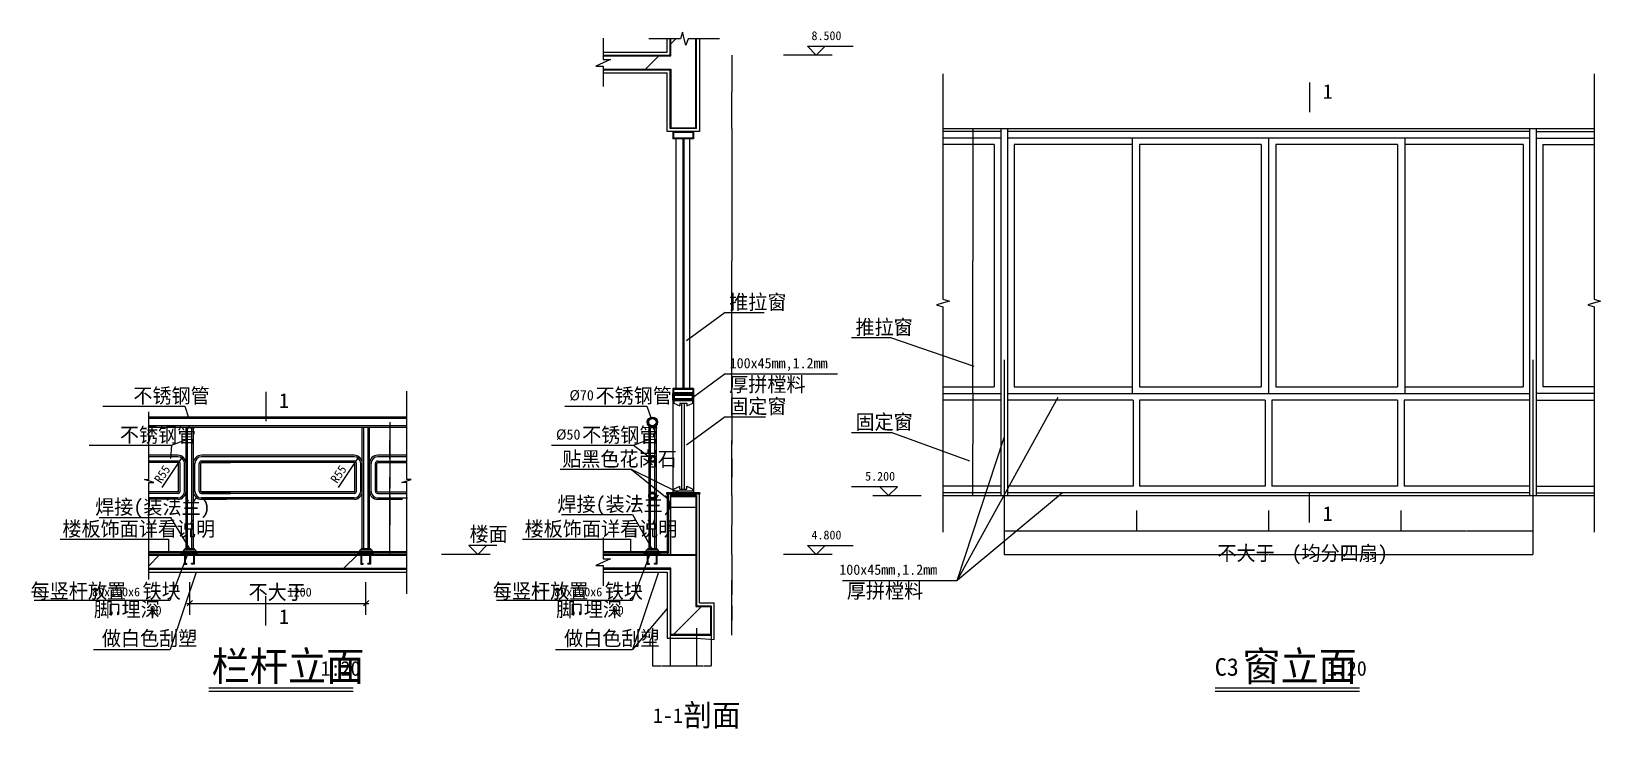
# Model space of a CAD drawing. Header units: metres. Extents: x -6061 to 4623, y 364 to 5111.
import ezdxf

# ---------------------------------------------------------------- set-up
doc = ezdxf.new("R2010")
doc.units = ezdxf.units.M
for name, color, linetype in [('DOTE', 1, 'Continuous'), ('LM', 4, 'Continuous'), ('OTHER', 7, 'Continuous'), ('PUB_DIM', 3, 'Continuous'), ('PUB_TEXT', 7, 'Continuous'), ('PUB_WALL', 255, 'Continuous'), ('S_FLOOR', 2, 'Continuous'), ('S_SURFACE', 6, 'Continuous')]:
    doc.layers.add(name, color=color, linetype=linetype)
doc.dimstyles.get("Standard").update_dxf_attribs({"dimtxt": 2.5, "dimasz": 2.5, "dimexe": 1.25, "dimexo": 0.625, "dimtad": 1, "dimcen": 2.5, "dimazin": 3, "dimtfac": 1, "dimtmove": 0, "dimatfit": 3})
pattern_1 = [(45, (0, 0), (-673.52, 673.52), [])]

# ---------------------------------------------------------------- blocks, each defined once
blk = doc.blocks.new('*D1')
for p, q in [((-1292.07, 2650), (-1292.07, 2300.07)), ((-1292.32, 2300.07), (-1292.57, 2300.07)), ((-1292.07, 1950.14), (-1292.07, 2300.07)), ((-1292.07, 2300.07), (-1292.07, 2300.07)), ((-1291.82, 2300.07), (-1291.57, 2300.07))]:
    blk.add_line(p, q)
at = {"layer": 'Defpoints'}
for p in [(-1292.07, 2650), (-1292.07, 2300.07), (-1292.07, 1950.14)]:
    blk.add_point(p, dxfattribs=at)
at = {"layer": 'PUB_DIM', "insert": (-1292.07, 2301.195), "char_height": 1, "attachment_point": 5}
blk.add_mtext('0', dxfattribs=at)
blk = doc.blocks.new('*D2')
for p, q in [((-1292.07, 2450), (-1292.07, 2325)), ((-1292.32, 2325), (-1292.57, 2325)), ((-1292.07, 2200), (-1292.07, 2325)), ((-1292.07, 2325), (-1292.07, 2325)), ((-1291.82, 2325), (-1291.57, 2325))]:
    blk.add_line(p, q)
at = {"layer": 'Defpoints'}
for p in [(-1292.07, 2450), (-1292.07, 2325), (-1292.07, 2200)]:
    blk.add_point(p, dxfattribs=at)
at = {"layer": 'PUB_DIM', "insert": (-1292.07, 2326.125), "char_height": 1, "attachment_point": 5}
blk.add_mtext('0', dxfattribs=at)
blk = doc.blocks.new('*D3')
for p, q in [((-1713.12, 1047.16), (-1713.12, 792.11)), ((-1533.12, 1047.16), (-1533.12, 792.11)), ((-1712.87, 792.11), (-1624.62, 792.11)), ((-1621.62, 792.11), (-1533.37, 792.11))]:
    blk.add_line(p, q)
at = {"layer": 'Defpoints'}
for p in [(-1713.12, 1047.16), (-1533.12, 1047.16), (-1713.12, 792.11)]:
    blk.add_point(p, dxfattribs=at)
at = {"layer": 'PUB_DIM', "insert": (-1623.12, 792.11), "char_height": 1, "attachment_point": 5}
blk.add_mtext('180', dxfattribs=at)
blk = doc.blocks.new('*D4')
for p, q in [((-1292.07, 2200), (-1292.07, 2075.07)), ((-1292.32, 2075.07), (-1292.57, 2075.07)), ((-1292.07, 1950.14), (-1292.07, 2075.07)), ((-1292.07, 2075.07), (-1292.07, 2075.07)), ((-1291.82, 2075.07), (-1291.57, 2075.07))]:
    blk.add_line(p, q)
at = {"layer": 'Defpoints'}
for p in [(-1292.07, 2200), (-1292.07, 2075.07), (-1292.07, 1950.14)]:
    blk.add_point(p, dxfattribs=at)
at = {"layer": 'PUB_DIM', "insert": (-1292.07, 2076.195), "char_height": 1, "attachment_point": 5}
blk.add_mtext('0', dxfattribs=at)
blk = doc.blocks.new('*D5')
for p, q in [((-1292.07, 1950.14), (-1292.07, 1750.14)), ((-1292.32, 1750.14), (-1292.57, 1750.14)), ((-1292.07, 1550.14), (-1292.07, 1750.14)), ((-1292.07, 1750.14), (-1292.07, 1750.14)), ((-1291.82, 1750.14), (-1291.57, 1750.14))]:
    blk.add_line(p, q)
at = {"layer": 'Defpoints'}
for p in [(-1292.07, 1950.14), (-1292.07, 1750.14), (-1292.07, 1550.14)]:
    blk.add_point(p, dxfattribs=at)
at = {"layer": 'PUB_DIM', "insert": (-1292.07, 1751.265), "char_height": 1, "attachment_point": 5}
blk.add_mtext('0', dxfattribs=at)
blk = doc.blocks.new('*D6')
for p, q in [((-1833.12, 1047.16), (-1833.12, 792.11)), ((-1713.12, 1047.16), (-1713.12, 792.11)), ((-1832.87, 792.11), (-1774.62, 792.11)), ((-1771.62, 792.11), (-1713.37, 792.11))]:
    blk.add_line(p, q)
at = {"layer": 'Defpoints'}
for p in [(-1833.12, 1047.16), (-1713.12, 1047.16), (-1833.12, 792.11)]:
    blk.add_point(p, dxfattribs=at)
at = {"layer": 'PUB_DIM', "insert": (-1773.12, 792.11), "char_height": 1, "attachment_point": 5}
blk.add_mtext('120', dxfattribs=at)
blk = doc.blocks.new('*D7')
for p, q in [((-1533.12, 1047.16), (-1533.12, 792.11)), ((-1433.12, 1047.16), (-1433.12, 792.11)), ((-1532.87, 792.11), (-1484.62, 792.11)), ((-1481.62, 792.11), (-1433.37, 792.11))]:
    blk.add_line(p, q)
at = {"layer": 'Defpoints'}
for p in [(-1533.12, 1047.16), (-1433.12, 1047.16), (-1533.12, 792.11)]:
    blk.add_point(p, dxfattribs=at)
at = {"layer": 'PUB_DIM', "insert": (-1483.12, 792.11), "char_height": 1, "attachment_point": 5}
blk.add_mtext('100', dxfattribs=at)
blk = doc.blocks.new('*D8')
for p, q in [((-1292.07, 1550.14), (-1292.07, 1275.14)), ((-1292.32, 1275.14), (-1292.57, 1275.14)), ((-1292.07, 1000.14), (-1292.07, 1275.14)), ((-1292.07, 1275.14), (-1292.07, 1275.14)), ((-1291.82, 1275.14), (-1291.57, 1275.14))]:
    blk.add_line(p, q)
at = {"layer": 'Defpoints'}
for p in [(-1292.07, 1550.14), (-1292.07, 1275.14), (-1292.07, 1000.14)]:
    blk.add_point(p, dxfattribs=at)
at = {"layer": 'PUB_DIM', "insert": (-1292.07, 1276.265), "char_height": 1, "attachment_point": 5}
blk.add_mtext('0', dxfattribs=at)
blk = doc.blocks.new('*D9')
for p, q in [((-1292.07, 1550.14), (-1292.07, 1375.14)), ((-1292.32, 1375.14), (-1292.57, 1375.14)), ((-1292.07, 1200.14), (-1292.07, 1375.14)), ((-1292.07, 1375.14), (-1292.07, 1375.14)), ((-1291.82, 1375.14), (-1291.57, 1375.14))]:
    blk.add_line(p, q)
at = {"layer": 'Defpoints'}
for p in [(-1292.07, 1550.14), (-1292.07, 1375.14), (-1292.07, 1200.14)]:
    blk.add_point(p, dxfattribs=at)
at = {"layer": 'PUB_DIM', "insert": (-1292.07, 1376.265), "char_height": 1, "attachment_point": 5}
blk.add_mtext('0', dxfattribs=at)
blk = doc.blocks.new('*D10')
for p, q in [((-1292.07, 1200.14), (-1292.07, 1100.14)), ((-1292.32, 1100.14), (-1292.57, 1100.14)), ((-1292.07, 1000.14), (-1292.07, 1100.14)), ((-1292.07, 1100.14), (-1292.07, 1100.14)), ((-1291.82, 1100.14), (-1291.57, 1100.14))]:
    blk.add_line(p, q)
at = {"layer": 'Defpoints'}
for p in [(-1292.07, 1200.14), (-1292.07, 1100.14), (-1292.07, 1000.14)]:
    blk.add_point(p, dxfattribs=at)
at = {"layer": 'PUB_DIM', "insert": (-1292.07, 1101.265), "char_height": 1, "attachment_point": 5}
blk.add_mtext('0', dxfattribs=at)
blk = doc.blocks.new('*D11')
for p, q in [((-3620.1, 1950.14), (-3620.1, 1750.14)), ((-3620.35, 1750.14), (-3620.6, 1750.14)), ((-3620.1, 1550.14), (-3620.1, 1750.14)), ((-3620.1, 1750.14), (-3620.1, 1750.14)), ((-3619.85, 1750.14), (-3619.6, 1750.14))]:
    blk.add_line(p, q)
at = {"layer": 'Defpoints'}
for p in [(-3620.1, 1950.14), (-3620.1, 1750.14), (-3620.1, 1550.14)]:
    blk.add_point(p, dxfattribs=at)
at = {"layer": 'PUB_DIM', "insert": (-3620.1, 1751.265), "char_height": 1, "attachment_point": 5}
blk.add_mtext('0', dxfattribs=at)
blk = doc.blocks.new('*D12')
for p, q in [((-3620.1, 2450), (-3620.1, 2000.07)), ((-3620.35, 2000.07), (-3620.6, 2000.07)), ((-3620.1, 1550.14), (-3620.1, 2000.07)), ((-3620.1, 2000.07), (-3620.1, 2000.07)), ((-3619.85, 2000.07), (-3619.6, 2000.07))]:
    blk.add_line(p, q)
at = {"layer": 'Defpoints'}
for p in [(-3620.1, 2450), (-3620.1, 2000.07), (-3620.1, 1550.14)]:
    blk.add_point(p, dxfattribs=at)
at = {"layer": 'PUB_DIM', "insert": (-3620.1, 2001.195), "char_height": 1, "attachment_point": 5}
blk.add_mtext('0', dxfattribs=at)
blk = doc.blocks.new('*D13')
for p, q in [((-3620.1, 2200), (-3620.1, 2075.07)), ((-3620.35, 2075.07), (-3620.6, 2075.07)), ((-3620.1, 1950.14), (-3620.1, 2075.07)), ((-3620.1, 2075.07), (-3620.1, 2075.07)), ((-3619.85, 2075.07), (-3619.6, 2075.07))]:
    blk.add_line(p, q)
at = {"layer": 'Defpoints'}
for p in [(-3620.1, 2200), (-3620.1, 2075.07), (-3620.1, 1950.14)]:
    blk.add_point(p, dxfattribs=at)
at = {"layer": 'PUB_DIM', "insert": (-3620.1, 2076.195), "char_height": 1, "attachment_point": 5}
blk.add_mtext('0', dxfattribs=at)
blk = doc.blocks.new('*D14')
for p, q in [((-3620.1, 2450), (-3620.1, 2325)), ((-3620.35, 2325), (-3620.6, 2325)), ((-3620.1, 2200), (-3620.1, 2325)), ((-3620.1, 2325), (-3620.1, 2325)), ((-3619.85, 2325), (-3619.6, 2325))]:
    blk.add_line(p, q)
at = {"layer": 'Defpoints'}
for p in [(-3620.1, 2450), (-3620.1, 2325), (-3620.1, 2200)]:
    blk.add_point(p, dxfattribs=at)
at = {"layer": 'PUB_DIM', "insert": (-3620.1, 2326.125), "char_height": 1, "attachment_point": 5}
blk.add_mtext('0', dxfattribs=at)
blk = doc.blocks.new('*D15')
for p, q in [((-1292.07, 4949.89), (-1292.07, 4699.89)), ((-1292.32, 4699.89), (-1292.57, 4699.89)), ((-1292.07, 4449.89), (-1292.07, 4699.89)), ((-1292.07, 4699.89), (-1292.07, 4699.89)), ((-1291.82, 4699.89), (-1291.57, 4699.89))]:
    blk.add_line(p, q)
at = {"layer": 'Defpoints'}
for p in [(-1292.07, 4949.89), (-1292.07, 4699.89), (-1292.07, 4449.89)]:
    blk.add_point(p, dxfattribs=at)
at = {"layer": 'PUB_DIM', "insert": (-1292.07, 4701.015), "char_height": 1, "attachment_point": 5}
blk.add_mtext('800', dxfattribs=at)
blk = doc.blocks.new('*D16')
for p, q in [((-1292.07, 4449.89), (-1292.07, 3549.95)), ((-1292.32, 3549.95), (-1292.57, 3549.95)), ((-1292.07, 2650), (-1292.07, 3549.95)), ((-1292.07, 3549.95), (-1292.07, 3549.95)), ((-1291.82, 3549.95), (-1291.57, 3549.95))]:
    blk.add_line(p, q)
at = {"layer": 'Defpoints'}
for p in [(-1292.07, 4449.89), (-1292.07, 3549.95), (-1292.07, 2650)]:
    blk.add_point(p, dxfattribs=at)
at = {"layer": 'PUB_DIM', "insert": (-1292.07, 3551.075), "char_height": 1, "attachment_point": 5}
blk.add_mtext('1800', dxfattribs=at)
blk = doc.blocks.new('*D17')
for p, q in [((-1292.07, 1950.14), (-1292.07, 1750.14)), ((-1292.32, 1750.14), (-1292.57, 1750.14)), ((-1292.07, 1550.14), (-1292.07, 1750.14)), ((-1292.07, 1750.14), (-1292.07, 1750.14)), ((-1291.82, 1750.14), (-1291.57, 1750.14))]:
    blk.add_line(p, q)
at = {"layer": 'Defpoints'}
for p in [(-1292.07, 1950.14), (-1292.07, 1750.14), (-1292.07, 1550.14)]:
    blk.add_point(p, dxfattribs=at)
at = {"layer": 'PUB_DIM', "insert": (-1292.07, 1751.265), "char_height": 1, "attachment_point": 5}
blk.add_mtext('0', dxfattribs=at)
blk = doc.blocks.new('*D18')
for p, q in [((561.76, 1850), (561.76, 1710)), ((1461.76, 1850), (1461.76, 1710)), ((562.01, 1710), (1010.26, 1710)), ((1013.26, 1710), (1461.51, 1710))]:
    blk.add_line(p, q)
at = {"layer": 'Defpoints'}
for p in [(561.76, 1850), (1461.76, 1850), (561.76, 1710)]:
    blk.add_point(p, dxfattribs=at)
at = {"layer": 'PUB_DIM', "insert": (1011.76, 1710), "char_height": 1, "attachment_point": 5}
blk.add_mtext('900', dxfattribs=at)
blk = doc.blocks.new('*D19')
for p, q in [((1461.76, 1850), (1461.76, 1710)), ((2361.76, 1850), (2361.76, 1710)), ((1462.01, 1710), (1910.26, 1710)), ((1913.26, 1710), (2361.51, 1710))]:
    blk.add_line(p, q)
at = {"layer": 'Defpoints'}
for p in [(1461.76, 1850), (2361.76, 1850), (1461.76, 1710)]:
    blk.add_point(p, dxfattribs=at)
at = {"layer": 'PUB_DIM', "insert": (1911.76, 1710), "char_height": 1, "attachment_point": 5}
blk.add_mtext('900', dxfattribs=at)
blk = doc.blocks.new('*D20')
for p, q in [((2361.76, 1850), (2361.76, 1710)), ((3261.76, 1850), (3261.76, 1710)), ((2362.01, 1710), (2810.26, 1710)), ((2813.26, 1710), (3261.51, 1710))]:
    blk.add_line(p, q)
at = {"layer": 'Defpoints'}
for p in [(2361.76, 1850), (3261.76, 1850), (2361.76, 1710)]:
    blk.add_point(p, dxfattribs=at)
at = {"layer": 'PUB_DIM', "insert": (2811.76, 1710), "char_height": 1, "attachment_point": 5}
blk.add_mtext('900', dxfattribs=at)
blk = doc.blocks.new('*D21')
for p, q in [((3261.76, 1850), (3261.76, 1710)), ((4161.76, 1850), (4161.76, 1710)), ((3262.01, 1710), (3710.26, 1710)), ((3713.26, 1710), (4161.51, 1710))]:
    blk.add_line(p, q)
at = {"layer": 'Defpoints'}
for p in [(3261.76, 1850), (4161.76, 1850), (3261.76, 1710)]:
    blk.add_point(p, dxfattribs=at)
at = {"layer": 'PUB_DIM', "insert": (3711.76, 1710), "char_height": 1, "attachment_point": 5}
blk.add_mtext('900', dxfattribs=at)
blk = doc.blocks.new('*D22')
for p, q in [((561.76, 1850), (561.76, 1549.48)), ((4161.76, 1850), (4161.76, 1549.48)), ((562.01, 1549.48), (2359.76, 1549.48)), ((2363.76, 1549.48), (4161.51, 1549.48))]:
    blk.add_line(p, q)
at = {"layer": 'Defpoints'}
for p in [(561.76, 1850), (4161.76, 1850), (561.76, 1549.48)]:
    blk.add_point(p, dxfattribs=at)
at = {"layer": 'PUB_DIM', "insert": (2361.76, 1549.48), "char_height": 1, "attachment_point": 5}
blk.add_mtext('3600', dxfattribs=at)
blk = doc.blocks.new('*D23')
for p, q in [((349.49, 2650), (349.49, 2300.07)), ((349.24, 2300.07), (348.99, 2300.07)), ((349.49, 1950.14), (349.49, 2300.07)), ((349.49, 2300.07), (349.49, 2300.07)), ((349.74, 2300.07), (349.99, 2300.07))]:
    blk.add_line(p, q)
at = {"layer": 'Defpoints'}
for p in [(349.49, 2650), (349.49, 2300.07), (349.49, 1950.14)]:
    blk.add_point(p, dxfattribs=at)
at = {"layer": 'PUB_DIM', "insert": (349.49, 2301.195), "char_height": 1, "attachment_point": 5}
blk.add_mtext('0', dxfattribs=at)
blk = doc.blocks.new('*D24')
for p, q in [((349.49, 4449.89), (349.49, 3549.95)), ((349.24, 3549.95), (348.99, 3549.95)), ((349.49, 2650), (349.49, 3549.95)), ((349.49, 3549.95), (349.49, 3549.95)), ((349.74, 3549.95), (349.99, 3549.95))]:
    blk.add_line(p, q)
at = {"layer": 'Defpoints'}
for p in [(349.49, 4449.89), (349.49, 3549.95), (349.49, 2650)]:
    blk.add_point(p, dxfattribs=at)
at = {"layer": 'PUB_DIM', "insert": (349.49, 3551.075), "char_height": 1, "attachment_point": 5}
blk.add_mtext('1800', dxfattribs=at)

msp = doc.modelspace()

# ---------------------------------------------------------------- hatches: boundary and pattern name
at = {"layer": 'LM'}
h = msp.add_hatch(dxfattribs=at)
h.set_pattern_fill('AN31C', scale=300)
h.set_pattern_definition(pattern_1)
h.paths.add_polyline_path([(-1538.12, 5060.79), (-1590.4, 5060.79), (-1604.4, 5016.79), (-1628.4, 5104.79), (-1642.4, 5060.79), (-1708.12, 5060.79), (-1708.12, 4944.89), (-2168.12, 4944.89), (-2168.12, 4918.88), (-2118.12, 4918.88), (-2218.12, 4873.88), (-2168.12, 4873.88), (-2168.12, 4854.89), (-1708.12, 4854.89), (-1708.12, 4454.89), (-1538.12, 4454.89)])
h = msp.add_hatch(dxfattribs=at)
h.set_pattern_fill('ANSI31', scale=300)
h.paths.add_polyline_path([(-1538.12, 1870.14), (-1708.12, 1870.14), (-1708.12, 1550.14), (-1538.12, 1550.14)])
h = msp.add_hatch(dxfattribs=at)
h.set_pattern_fill('AN31C', scale=300)
h.set_pattern_definition(pattern_1)
h.paths.add_polyline_path([(-3798.27, 1507.38), (-3798.27, 1545.14), (-4968.27, 1545.14), (-4968.27, 1507.38), (-4953.27, 1482.38), (-4966.49, 1475.78), (-4983, 1503.3), (-4999.64, 1475.57), (-5013.27, 1482.38), (-4998.27, 1507.38), (-4998.27, 1545.14), (-4998.69, 1545.14), (-5033.51, 1455.14), (-3504.6, 1455.14), (-3504.6, 1545.14), (-3768.27, 1545.14), (-3768.27, 1507.38), (-3753.27, 1482.38), (-3766.49, 1475.78), (-3783, 1503.3), (-3799.64, 1475.57), (-3813.27, 1482.38)])
h.paths.add_polyline_path([(-4998.69, 1545.14), (-5261.95, 1545.14), (-5261.95, 1455.14), (-5033.51, 1455.14)])
h = msp.add_hatch(dxfattribs=at)
h.set_pattern_fill('AN31C', scale=300)
h.set_pattern_definition(pattern_1)
h.paths.add_polyline_path([(-1538.12, 1545.14), (-1818.12, 1545.14), (-1818.12, 1507.38), (-1803.12, 1482.38), (-1816.33, 1475.78), (-1832.85, 1503.3), (-1849.49, 1475.57), (-1863.12, 1482.38), (-1848.12, 1507.38), (-1848.12, 1545.14), (-1851.99, 1545.14), (-1886.81, 1455.14), (-1708.12, 1455.14), (-1708.12, 1005.14), (-1438.12, 1005.14), (-1438.12, 1195.14), (-1538.12, 1195.14)])
h.paths.add_polyline_path([(-1851.99, 1545.14), (-2168.12, 1545.14), (-2168.12, 1519.13), (-2118.12, 1519.13), (-2218.12, 1474.13), (-2168.12, 1474.13), (-2168.12, 1455.14), (-1886.81, 1455.14)])

# ---------------------------------------------------------------- linework, layer by layer
for points in [[(-4853.22, 640.74), (-3870.48, 640.74)], [(-4853.22, 618.93), (-3870.48, 618.93)], [(1997.43, 640.74), (2980.18, 640.74)], [(1997.43, 618.93), (2980.18, 618.93)]]:
    msp.add_lwpolyline(points)
at = {"layer": 'DOTE'}
for p, q in [((561.76, 2874.56), (561.76, 1850)), ((4161.76, 2874.56), (4161.76, 1850))]:
    msp.add_line(p, q, dxfattribs=at)
at = {"layer": 'LM'}
for p, q in [((-1693.12, 2645), (-1553.12, 2645)), ((-1693.12, 2600), (-1693.12, 2645)), ((-1553.12, 2600), (-1693.12, 2600)), ((-1683.12, 2610), (-1683.12, 2635)), ((-1683.12, 2635), (-1563.12, 2635)), ((-1563.12, 2610), (-1683.12, 2610)), ((-1563.12, 2635), (-1563.12, 2610)), ((-1553.12, 2645), (-1553.12, 2600)), ((-3504.6, 2485), (-5261.95, 2485)), ((-3504.6, 2475), (-5261.95, 2475)), ((-3504.6, 2425), (-5261.95, 2425)), ((-3504.6, 2415), (-5261.95, 2415)), ((-5008.27, 1590.14), (-5008.27, 2415)), ((-4998.27, 1590.14), (-4998.27, 2415)), ((-4968.27, 1590.14), (-4968.27, 2415)), ((-4958.27, 1590.14), (-4958.27, 2415)), ((-3808.27, 1590.14), (-3808.27, 2415)), ((-3798.27, 1590.14), (-3798.27, 2415)), ((-3768.27, 1590.14), (-3768.27, 2415)), ((-3758.27, 1590.14), (-3758.27, 2415)), ((-5063.27, 2225), (-5261.95, 2225)), ((-5063.27, 2215), (-5261.95, 2215)), ((-5063.27, 2185), (-5261.95, 2185)), ((-5063.27, 2175), (-5261.95, 2175)), ((-5058.27, 1980), (-5058.27, 2170)), ((-5048.27, 1980), (-5048.27, 2170)), ((-5018.27, 1980), (-5018.27, 2170)), ((-4948.27, 1980), (-4948.27, 2170)), ((-4918.27, 1980), (-4918.27, 2170)), ((-4908.27, 1980), (-4908.27, 2170)), ((-3863.27, 2225), (-4903.27, 2225)), ((-4704.6, 2225), (-4903.27, 2225)), ((-3863.27, 2215), (-4903.27, 2215)), ((-4704.6, 2215), (-4903.27, 2215)), ((-3863.27, 2185), (-4903.27, 2185)), ((-4903.27, 2185), (-4704.6, 2185)), ((-3863.27, 2175), (-4903.27, 2175)), ((-4903.27, 2175), (-4704.6, 2175)), ((-3858.27, 1980), (-3858.27, 2170)), ((-3848.27, 1980), (-3848.27, 2170)), ((-3818.27, 1980), (-3818.27, 2170)), ((-3748.27, 1980), (-3748.27, 2170)), ((-3718.27, 1980), (-3718.27, 2170)), ((-3708.27, 1980), (-3708.27, 2170)), ((-3504.6, 2225), (-3703.27, 2225)), ((-3504.6, 2215), (-3703.27, 2215)), ((-3703.27, 2185), (-3504.6, 2185)), ((-3703.27, 2175), (-3504.6, 2175)), ((-5063.27, 1975), (-5261.95, 1975)), ((-5063.27, 1965), (-5261.95, 1965)), ((-5063.27, 1935), (-5261.95, 1935)), ((-5063.27, 1925), (-5261.95, 1925)), ((-3863.27, 1975), (-4903.27, 1975)), ((-4903.27, 1975), (-4704.6, 1975)), ((-3863.27, 1965), (-4903.27, 1965)), ((-4903.27, 1965), (-4704.6, 1965)), ((-3863.27, 1935), (-4903.27, 1935)), ((-4903.27, 1935), (-4700.79, 1935)), ((-3863.27, 1925), (-4903.27, 1925)), ((-4903.27, 1925), (-4733.29, 1925)), ((-3703.27, 1975), (-3504.6, 1975)), ((-3703.27, 1965), (-3504.6, 1965)), ((-3703.27, 1935), (-3500.79, 1935)), ((-3703.27, 1925), (-3533.29, 1925))]:
    msp.add_line(p, q, dxfattribs=at)
for centre, radius, start, end in [((-5063.27, 2170), 55, 0, 90), ((-5063.27, 2170), 45, 0, 90), ((-5063.27, 2170), 15, 0, 90), ((-5063.27, 2170), 5, 0, 90), ((-4903.27, 2170), 55, 90, 180), ((-4903.27, 2170), 45, 90, 180), ((-4903.27, 2170), 15, 90, 180), ((-4903.27, 2170), 5, 90, 180), ((-3863.27, 2170), 55, 0, 90), ((-3863.27, 2170), 45, 0, 90), ((-3863.27, 2170), 15, 0, 90), ((-3863.27, 2170), 5, 0, 90), ((-3703.27, 2170), 55, 90, 180), ((-3703.27, 2170), 45, 90, 180), ((-3703.27, 2170), 15, 90, 180), ((-3703.27, 2170), 5, 90, 180), ((-5063.27, 1980), 45, 270, 360), ((-5063.27, 1980), 55, 270, 360), ((-5063.27, 1980), 15, 270, 360), ((-5063.27, 1980), 5, 270, 360), ((-4903.27, 1980), 55, 180, 270), ((-4903.27, 1980), 45, 180, 270), ((-4903.27, 1980), 15, 180, 270), ((-4903.27, 1980), 5, 180, 270), ((-3863.27, 1980), 15, 270, 360), ((-3863.27, 1980), 45, 270, 360), ((-3863.27, 1980), 55, 270, 360), ((-3863.27, 1980), 5, 270, 360), ((-3703.27, 1980), 55, 180, 270), ((-3703.27, 1980), 45, 180, 270), ((-3703.27, 1980), 15, 180, 270), ((-3703.27, 1980), 5, 180, 270)]:
    msp.add_arc(centre, radius, start, end, dxfattribs=at)
at = {"layer": 'OTHER'}
for p, q in [((144.95, 4821.88), (144.95, 3287.52)), ((4578.58, 4821.88), (4578.58, 3287.52)), ((188.95, 3273.52), (100.95, 3249.52)), ((100.95, 3249.52), (144.95, 3235.52)), ((144.95, 3287.52), (188.95, 3273.52)), ((144.95, 3235.52), (144.95, 1701.17)), ((4622.58, 3273.52), (4534.58, 3249.52)), ((4534.58, 3249.52), (4578.58, 3235.52)), ((4578.58, 3287.52), (4622.58, 3273.52)), ((4578.58, 3235.52), (4578.58, 1701.17))]:
    msp.add_line(p, q, dxfattribs=at)
at = {"layer": 'PUB_DIM'}
for p, q in [((-610.12, 4949.89), (-939.7, 4949.89)), ((-717.54, 4949.89), (-777.54, 5009.89)), ((-777.54, 5009.89), (-657.54, 5009.89)), ((-657.54, 5009.89), (-717.54, 4949.89)), ((-657.54, 5009.89), (-465.54, 5009.89)), ((-5032.76, 2215.76), (-5173.46, 2004.75)), ((-3832.76, 2215.76), (-3973.46, 2004.75)), ((-285.05, 2010.14), (-477.05, 2010.14)), ((-332.47, 1950.14), (-2.89, 1950.14)), ((-285.05, 2010.14), (-225.05, 1950.14)), ((-165.05, 2010.14), (-285.05, 2010.14)), ((-225.05, 1950.14), (-165.05, 2010.14)), ((-3022.37, 1550.14), (-3082.37, 1610.14)), ((-2893.13, 1610.14), (-3082.37, 1610.14)), ((-2962.37, 1610.14), (-3022.37, 1550.14)), ((-717.54, 1550.14), (-777.54, 1610.14)), ((-777.54, 1610.14), (-657.54, 1610.14)), ((-657.54, 1610.14), (-717.54, 1550.14)), ((-657.54, 1610.14), (-465.54, 1610.14)), ((-2938.15, 1550.14), (-3267.73, 1550.14)), ((-610.12, 1550.14), (-939.7, 1550.14)), ((-4983.27, 1137.43), (-4983.27, 1361.18)), ((-3783.27, 1137.43), (-3783.27, 1361.18)), ((-5003.27, 1215.89), (-3763.27, 1215.89)), ((-4963.19, 1234.98), (-5000.73, 1199.29)), ((-3763.19, 1234.98), (-3800.73, 1199.29))]:
    msp.add_line(p, q, dxfattribs=at)
for points in [[(2640.17, 4762.11), (2640.17, 4562.11)], [(-4465.66, 2657.46), (-4465.66, 2457.46)], [(2640.17, 1768.07), (2640.17, 1968.07)], [(-4465.66, 1066.14), (-4465.66, 1266.14)]]:
    msp.add_lwpolyline(points, dxfattribs=at)
at = {"layer": 'PUB_TEXT'}
for p, q in [((-5522.73, 1211.86), (-5468.02, 1211.86)), ((-5522.73, 1142.54), (-5522.73, 1211.86)), ((-5468.02, 1211.86), (-5468.02, 1143.31)), ((-2376.03, 1142.54), (-2376.03, 1211.86)), ((-2376.03, 1211.86), (-2321.31, 1211.86)), ((-2321.31, 1211.86), (-2321.31, 1143.31)), ((-5514.25, 1157.94), (-5514.25, 1142.54)), ((-5475.72, 1157.94), (-5475.72, 1143.31)), ((-2367.55, 1157.94), (-2367.55, 1142.54)), ((-2329.02, 1157.94), (-2329.02, 1143.31))]:
    msp.add_line(p, q, dxfattribs=at)
for centre, radius in [((-5518.49, 1142.54), 4.24), ((-5471.87, 1143.31), 3.85), ((-2371.79, 1142.54), 4.24), ((-2325.17, 1143.31), 3.85)]:
    msp.add_arc(centre, radius, 180, 0, dxfattribs=at)
at = {"layer": 'PUB_WALL'}
for p, q in [((144.95, 4449.89), (4578.58, 4449.89)), ((-1616.14, 2680), (-1616.14, 4379.89)), ((-1578.12, 2680), (-1578.12, 4379.89)), ((-1688.12, 2605), (-1688.12, 2640)), ((-1688.12, 2640), (-1558.12, 2640)), ((-1558.12, 2605), (-1688.12, 2605)), ((-1688.12, 2580), (-1646.85, 2561.12)), ((-1646.85, 2580), (-1646.85, 2561.12)), ((-1632.88, 1995.14), (-1632.88, 2580)), ((-1614.14, 1995.14), (-1614.14, 2580)), ((-1599.39, 2580), (-1599.39, 2561.12)), ((-1599.39, 2561.12), (-1558.12, 2580)), ((-1558.12, 2640), (-1558.12, 2605)), ((-1688.12, 1995.14), (-1646.85, 2014.01)), ((-1646.85, 1995.14), (-1646.85, 2014.01)), ((-1599.39, 2014.01), (-1558.12, 1995.14)), ((-1599.39, 1995.14), (-1599.39, 2014.01)), ((144.95, 1950.14), (4578.58, 1950.14)), ((-5038.27, 1555.14), (-4933.27, 1555.14)), ((-5038.27, 1550.14), (-5038.27, 1555.14)), ((-4933.27, 1555.14), (-4933.27, 1550.14)), ((-3838.27, 1555.14), (-3733.27, 1555.14)), ((-3838.27, 1550.14), (-3838.27, 1555.14)), ((-3733.27, 1555.14), (-3733.27, 1550.14)), ((-1888.12, 1555.14), (-1783.12, 1555.14)), ((-1888.12, 1550.14), (-1888.12, 1555.14)), ((-1783.12, 1555.14), (-1783.12, 1550.14))]:
    msp.add_line(p, q, dxfattribs=at)
for points in [[(-2168.12, 4854.89), (-1708.12, 4854.89), (-1708.12, 4454.89), (-1538.12, 4454.89), (-1538.12, 5060.79)], [(-2168.12, 4944.89), (-1708.12, 4944.89), (-1708.12, 5060.79)], [(-1558.12, 2580), (-1558.12, 2595), (-1688.12, 2595), (-1688.12, 2580)], [(-1646.85, 2580), (-1599.39, 2580)], [(-1708.12, 1550.14), (-1708.12, 1945.14), (-1538.12, 1945.14), (-1538.12, 1195.14), (-1438.12, 1195.14), (-1438.12, 1005.14), (-1708.12, 1005.14), (-1708.12, 1455.14), (-2168.12, 1455.14)], [(-1558.12, 1995.14), (-1558.12, 1980.14), (-1688.12, 1980.14), (-1688.12, 1995.14)], [(-1646.85, 1995.14), (-1599.39, 1995.14)], [(-1533.12, 1870.14), (-1713.12, 1870.14)], [(-5261.95, 1545.14), (-3504.6, 1545.14)], [(-2168.12, 1545.14), (-1533.12, 1545.14)], [(-5261.95, 1455.14), (-3504.6, 1455.14)]]:
    msp.add_lwpolyline(points, dxfattribs=at)
for points in [[(-1688.12, 4424.89), (-1558.12, 4424.89), (-1558.12, 4384.89), (-1688.12, 4384.89)], [(-1688.12, 2675), (-1558.12, 2675), (-1558.12, 2650), (-1688.12, 2650)]]:
    msp.add_lwpolyline(points, close=True, dxfattribs=at)
for centre, radius in [((-1833.12, 2450), 30), ((-1833.12, 2200), 20), ((-1833.12, 1950), 20)]:
    msp.add_circle(centre, radius, dxfattribs=at)
at = {"layer": 'S_FLOOR'}
for p, q in [((-1713.12, 4949.89), (-1713.12, 5060.79)), ((-1533.12, 4449.89), (-1533.12, 5060.79)), ((-2168.12, 4949.89), (-1713.12, 4949.89)), ((-2168.12, 4849.89), (-1713.12, 4849.89)), ((-1713.12, 4449.89), (-1713.12, 4849.89)), ((-1533.12, 4449.89), (-1713.12, 4449.89)), ((-1713.12, 1950.14), (-1713.12, 1550.14)), ((-1533.12, 1950.14), (-1713.12, 1950.14)), ((-1533.12, 1950.14), (-1533.12, 1200.14)), ((-1533.12, 1870.14), (-1713.12, 1870.14)), ((-5261.95, 1550.14), (-3504.6, 1550.14)), ((-2168.12, 1550.14), (-1533.12, 1550.14)), ((-5261.95, 1450.14), (-3504.6, 1450.14)), ((-2168.12, 1450.14), (-1713.12, 1450.14)), ((-1713.12, 1450.14), (-1713.12, 1000.14)), ((-1533.12, 1200.14), (-1433.12, 1200.14)), ((-1433.12, 1200.14), (-1433.12, 1000.14)), ((-1713.12, 1000.14), (-1433.12, 1000.14))]:
    msp.add_line(p, q, dxfattribs=at)
for centre, radius in [((-1833.12, 2450), 35), ((-1833.12, 2450), 25), ((-1833.12, 2200), 25), ((-1833.12, 2200), 15), ((-1833.12, 1950), 25), ((-1833.12, 1950), 15)]:
    msp.add_circle(centre, radius, dxfattribs=at)
at = {"layer": 'S_SURFACE'}
for p, q in [((-2168.12, 5063.88), (-2168.12, 4918.88)), ((-1642.4, 5060.79), (-1856.6, 5060.79)), ((-1733.12, 4969.89), (-1733.12, 5060.79)), ((-1628.4, 5104.79), (-1642.4, 5060.79)), ((-1604.4, 5016.79), (-1628.4, 5104.79)), ((-1590.4, 5060.79), (-1604.4, 5016.79)), ((-1376.21, 5060.79), (-1590.4, 5060.79)), ((-1513.12, 5060.79), (-1513.12, 4429.89)), ((-2118.12, 4918.88), (-2218.12, 4873.88)), ((-2168.12, 4969.89), (-1733.12, 4969.89)), ((-2168.12, 4918.88), (-2118.12, 4918.88)), ((-2218.12, 4873.88), (-2168.12, 4873.88)), ((-2168.12, 4873.88), (-2168.12, 4735.56)), ((-2168.12, 4829.89), (-1733.12, 4829.89)), ((-1733.12, 4429.89), (-1733.12, 4829.89)), ((-1513.12, 4429.89), (-1733.12, 4429.89)), ((-1693.12, 4429.89), (-1693.12, 4379.89)), ((-1553.12, 4429.89), (-1553.12, 4379.89)), ((539.26, 4429.89), (144.95, 4429.89)), ((539.26, 4384.89), (144.95, 4384.89)), ((539.26, 4449.89), (539.26, 2645)), ((584.26, 4449.89), (584.26, 2645)), ((4139.26, 4429.89), (584.26, 4429.89)), ((4139.26, 4384.89), (584.26, 4384.89)), ((1434.26, 4384.89), (1434.26, 2645)), ((2361.76, 4384.89), (2361.76, 2645)), ((3289.26, 4384.89), (3289.26, 2645)), ((4139.26, 4449.89), (4139.26, 2645)), ((4184.26, 4449.89), (4184.26, 2645)), ((4184.26, 4429.89), (4578.58, 4429.89)), ((4184.26, 4384.89), (4578.58, 4384.89)), ((-1553.12, 4379.89), (-1693.12, 4379.89)), ((-1673.12, 4379.89), (-1673.12, 2680)), ((-1623.88, 2680), (-1623.88, 4379.89)), ((494.26, 4339.89), (144.95, 4339.89)), ((494.26, 4339.89), (494.26, 2690)), ((629.26, 4339.89), (629.26, 2690)), ((1434.26, 4339.89), (629.26, 4339.89)), ((1484.26, 4339.89), (1484.26, 2690)), ((2311.76, 4339.89), (1484.26, 4339.89)), ((2311.76, 4339.89), (2311.76, 2690)), ((2411.76, 4339.89), (2411.76, 2690)), ((3239.26, 4339.89), (2411.76, 4339.89)), ((3239.26, 4339.89), (3239.26, 2690)), ((4094.26, 4339.89), (3289.26, 4339.89)), ((4094.26, 4339.89), (4094.26, 2690)), ((4229.26, 4339.89), (4229.26, 2690)), ((4229.26, 4339.89), (4578.58, 4339.89)), ((-1338.53, 3196.9), (-1601.14, 3003.58)), ((-1338.53, 3196.9), (-1072.82, 3196.9)), ((-478.59, 3026.05), (-212.88, 3026.05)), ((-212.88, 3026.05), (354.95, 2832.73)), ((-1338.53, 2778.58), (-1553.12, 2620.61)), ((-1338.53, 2778.58), (-573.91, 2778.58)), ((-1553.12, 2680), (-1693.12, 2680)), ((-1693.12, 2680), (-1693.12, 1970.14)), ((-1553.12, 2680), (-1553.12, 1970.14)), ((144.95, 2690), (494.26, 2690)), ((629.26, 2690), (1434.26, 2690)), ((1484.26, 2690), (2311.76, 2690)), ((2411.76, 2690), (3239.26, 2690)), ((3289.26, 2690), (4094.26, 2690)), ((4578.58, 2690), (4229.26, 2690)), ((-3504.6, 2059.21), (-3504.6, 2660.46)), ((144.95, 2645), (539.26, 2645)), ((539.26, 2600), (144.95, 2600)), ((242.32, 1372.36), (929.83, 2621.39)), ((539.26, 2645), (539.26, 1950.14)), ((584.26, 2645), (4139.26, 2645)), ((584.26, 2645), (584.26, 1950.14)), ((1439.26, 2600), (584.26, 2600)), ((1439.26, 2600), (1439.26, 2015.14)), ((1484.26, 2600), (1484.26, 2015.14)), ((2339.26, 2600), (1484.26, 2600)), ((2339.26, 2600), (2339.26, 2015.14)), ((2384.26, 2600), (2384.26, 2015.14)), ((3239.26, 2600), (2384.26, 2600)), ((3239.26, 2600), (3239.26, 2015.14)), ((4139.26, 2600), (3284.26, 2600)), ((3284.26, 2600), (3284.26, 2015.14)), ((4139.26, 2645), (4139.26, 1950.14)), ((4578.58, 2645), (4184.26, 2645)), ((4184.26, 2645), (4184.26, 1950.14)), ((4184.26, 2600), (4578.58, 2600)), ((-5575.56, 2560.02), (-5016.7, 2560.02)), ((-5261.95, 2059.21), (-5261.95, 2520.91)), ((-5016.7, 2560.02), (-4990.9, 2483.2)), ((-2428.85, 2560.02), (-1869.99, 2560.02)), ((-1869.99, 2560.02), (-1844.2, 2483.2)), ((-1338.53, 2487.58), (-1601.14, 2294.26)), ((-1338.53, 2487.58), (-1062.46, 2487.58)), ((-1858.12, 2425.51), (-1858.12, 1590.14)), ((-1848.12, 2418.38), (-1848.12, 2220)), ((-1818.12, 2418.38), (-1818.12, 2220)), ((-1808.12, 2425.51), (-1808.12, 1590.14)), ((-478.59, 2380.91), (-202.52, 2380.91)), ((-202.52, 2380.91), (325.36, 2187.59)), ((-5666.98, 2292.94), (-5108.12, 2292.94)), ((-5108.12, 2292.94), (-5113.39, 2202.26)), ((-5108.12, 2292.94), (-5004.82, 2332.29)), ((-2520.28, 2292.94), (-1961.41, 2292.94)), ((-1961.41, 2292.94), (-1858.12, 2332.29)), ((-1961.41, 2292.94), (-1839.55, 2202.26)), ((242.32, 1372.36), (562.07, 2346.76)), ((-1848.12, 2180), (-1848.12, 1970)), ((-1818.12, 2180), (-1818.12, 1970)), ((-5226.95, 2039.21), (-5291.95, 2059.21)), ((-5291.95, 2059.21), (-5261.95, 2059.21)), ((-5261.95, 1379.47), (-5261.95, 2039.21)), ((-5261.95, 2039.21), (-5226.95, 2039.21)), ((-3539.6, 2039.21), (-3474.6, 2059.21)), ((-3504.6, 2039.21), (-3539.6, 2039.21)), ((-3474.6, 2059.21), (-3504.6, 2059.21)), ((-3504.6, 1281.14), (-3504.6, 2039.21)), ((-1975.33, 2128.69), (-2460.05, 2128.69)), ((-1975.33, 2128.69), (-1733.12, 1931.93)), ((-1653.12, 1970.14), (-1975.33, 2128.69)), ((-1848.12, 1930), (-1848.12, 1590.14)), ((-1818.12, 1930), (-1818.12, 1590.14)), ((-1513.12, 1970.14), (-1733.12, 1970.14)), ((-1733.12, 1960.14), (-1733.12, 1562.14)), ((-1513.12, 1960.14), (-1733.12, 1960.14)), ((-1723.12, 1562.14), (-1723.12, 1960.14)), ((-1513.12, 1220.14), (-1513.12, 1960.14)), ((539.26, 2015.14), (144.95, 2015.14)), ((539.26, 1970.14), (144.95, 1970.14)), ((959.42, 1970.14), (242.32, 1372.36)), ((1439.26, 2015.14), (584.26, 2015.14)), ((4139.26, 1970.14), (584.26, 1970.14)), ((2339.26, 2015.14), (1484.26, 2015.14)), ((3239.26, 2015.14), (2384.26, 2015.14)), ((4139.26, 2015.14), (3284.26, 2015.14)), ((4184.26, 2015.14), (4578.58, 2015.14)), ((4184.26, 1970.14), (4578.58, 1970.14)), ((-2452.18, 1820.99), (-1967.46, 1820.99)), ((-1967.46, 1820.99), (-1833.12, 1580.14)), ((-5598.88, 1801.86), (-5114.16, 1801.86)), ((-5114.16, 1801.86), (-4979.82, 1580.14)), ((-5864.65, 1654.31), (-5128.25, 1654.31)), ((-5128.25, 1654.31), (-5128.25, 1570.14)), ((-2717.94, 1654.31), (-1981.54, 1654.31)), ((-2168.12, 1664.13), (-2168.12, 1519.13)), ((-1981.54, 1654.31), (-1981.54, 1570.14)), ((-5261.95, 1570.14), (-3504.6, 1570.14)), ((-5261.95, 1560.14), (-3504.6, 1560.14)), ((-4994.82, 1555.14), (-5118.15, 1236.35)), ((-5018.27, 1580.14), (-4948.27, 1580.14)), ((-5018.27, 1550.14), (-5018.27, 1482.73)), ((-5013.27, 1550.14), (-5013.27, 1487.73)), ((-5008.27, 1590.14), (-4958.27, 1590.14)), ((-4958.27, 1550.14), (-4958.27, 1487.73)), ((-4953.27, 1550.14), (-4953.27, 1482.73)), ((-3818.27, 1580.14), (-3748.27, 1580.14)), ((-3818.27, 1550.14), (-3818.27, 1482.73)), ((-3813.27, 1550.14), (-3813.27, 1487.73)), ((-3808.27, 1590.14), (-3758.27, 1590.14)), ((-3758.27, 1550.14), (-3758.27, 1487.73)), ((-3753.27, 1550.14), (-3753.27, 1482.73)), ((-2118.12, 1519.13), (-2218.12, 1474.13)), ((-2168.12, 1570.14), (-1733.12, 1570.14)), ((-2168.12, 1560.14), (-1732.7, 1560.14)), ((-2168.12, 1519.13), (-2118.12, 1519.13)), ((-1848.12, 1555.14), (-1971.45, 1236.35)), ((-1868.12, 1580.14), (-1798.12, 1580.14)), ((-1868.12, 1550.14), (-1868.12, 1482.73)), ((-1863.12, 1550.14), (-1863.12, 1487.73)), ((-1858.12, 1590.14), (-1808.12, 1590.14)), ((-1808.12, 1550.14), (-1808.12, 1487.73)), ((-1803.12, 1550.14), (-1803.12, 1482.73)), ((-5261.95, 1430.14), (-3504.6, 1430.14)), ((-4938.01, 1430.14), (-5115.9, 901.72)), ((-5018.27, 1482.73), (-5001.79, 1482.73)), ((-5013.27, 1487.73), (-5001.79, 1487.73)), ((-5001.79, 1482.73), (-5001.79, 1487.73)), ((-4958.27, 1487.73), (-4969.76, 1487.73)), ((-4969.76, 1482.73), (-4969.76, 1487.73)), ((-4953.27, 1482.73), (-4969.76, 1482.73)), ((-3818.27, 1482.73), (-3801.79, 1482.73)), ((-3813.27, 1487.73), (-3801.79, 1487.73)), ((-3801.79, 1482.73), (-3801.79, 1487.73)), ((-3769.76, 1482.73), (-3769.76, 1487.73)), ((-3758.27, 1487.73), (-3769.76, 1487.73)), ((-3753.27, 1482.73), (-3769.76, 1482.73)), ((-2218.12, 1474.13), (-2168.12, 1474.13)), ((-2168.12, 1474.13), (-2168.12, 1335.8)), ((-2168.12, 1430.14), (-1733.12, 1430.14)), ((-1791.3, 1430.14), (-1969.19, 901.72)), ((-1868.12, 1482.73), (-1851.63, 1482.73)), ((-1863.12, 1487.73), (-1851.63, 1487.73)), ((-1851.63, 1482.73), (-1851.63, 1487.73)), ((-1808.12, 1487.73), (-1819.6, 1487.73)), ((-1819.6, 1482.73), (-1819.6, 1487.73)), ((-1803.12, 1482.73), (-1819.6, 1482.73)), ((-1733.12, 1430.14), (-1733.12, 980.14)), ((-537.76, 1372.36), (242.32, 1372.36)), ((-5118.15, 1236.35), (-6041.57, 1236.35)), ((-1971.45, 1236.35), (-2894.87, 1236.35)), ((-1733.12, 1182.53), (-1969.19, 901.72)), ((-1513.12, 1220.14), (-1413.12, 1220.14)), ((-1413.12, 970.14), (-1413.12, 1220.14)), ((-1733.12, 980.14), (-1533.12, 980.14)), ((-1533.12, 980.14), (-1413.12, 970.14)), ((-5639.11, 901.72), (-5115.9, 901.72)), ((-2492.41, 901.72), (-1969.19, 901.72))]:
    msp.add_line(p, q, dxfattribs=at)
for centre, radius, start, end in [((-1733.12, 1965.14), 5, 90, 270), ((-1513.12, 1965.14), 5, 270, 90), ((-5018.27, 1570.14), 10, 90, 180), ((-5008.27, 1580.14), 10, 90, 180), ((-4958.27, 1580.14), 10, 0, 90), ((-4948.27, 1570.14), 10, 0, 90), ((-3818.27, 1570.14), 10, 90, 180), ((-3808.27, 1580.14), 10, 90, 180), ((-3758.27, 1580.14), 10, 0, 90), ((-3748.27, 1570.14), 10, 0, 90), ((-1868.12, 1570.14), 10, 90, 180), ((-1858.12, 1580.14), 10, 90, 180), ((-1808.12, 1580.14), 10, 0, 90), ((-1798.12, 1570.14), 10, 0, 90), ((-1728.12, 1562.14), 5, 180, 0)]:
    msp.add_arc(centre, radius, start, end, dxfattribs=at)

# ---------------------------------------------------------------- texts
at = {"layer": 'PUB_DIM'}
for s, height, p in [('8.500', 60, (-749.94, 5051.89)), ('1', 100, (2730.65, 4652.11)), ('1', 100, (-4375.19, 2547.46)), ('5.200', 60, (-384.65, 2052.14)), ('1', 100, (2730.65, 1778.07)), ('4.800', 60, (-749.94, 1652.14)), ('不大于', 100, (-4582.21, 1243.23)), ('1200', 60, (-4316.09, 1262.94)), ('1', 100, (-4375.19, 1076.14))]:
    msp.add_text(s, height=height, dxfattribs=at).set_placement(p)
for p in [(-5179.22, 2028.54), (-3979.22, 2028.54)]:
    msp.add_text('R55', height=60, rotation=56.31, dxfattribs=at).set_placement(p)
at = {"layer": 'PUB_TEXT'}
for s, height, p in [('推拉窗', 100, (-1310.21, 3218.15)), ('推拉窗', 100, (-450.27, 3047.31)), ('100x45mm,1.2mm', 70, (-1307.09, 2817.32)), ('不锈钢管', 100, (-5366.81, 2580.72)), ('%%c70', 70, (-2397.42, 2598.76)), ('不锈钢管', 100, (-2220.1, 2580.72)), ('厚拼樘料', 100, (-1310.21, 2657.74)), ('固定窗', 100, (-1310.21, 2508.84)), ('固定窗', 100, (-450.27, 2402.16)), ('不锈钢管', 100, (-5458.23, 2313.63)), ('%%c50', 70, (-2488.84, 2331.67)), ('不锈钢管', 100, (-2311.53, 2313.63)), ('贴黑色花岗石', 100, (-2447.03, 2150.24)), ('焊接(装法兰)', 100, (-5626.64, 1823.11)), ('焊接(装法兰)', 100, (-2479.94, 1842.24)), ('楼板饰面详看说明', 100, (-5849.81, 1674.15)), ('楼面', 100, (-3077.84, 1638.67)), ('楼板饰面详看说明', 100, (-2703.1, 1674.15)), ('不大于', 100, (2013.83, 1508.38)), ('(均分四扇)', 100, (2518.48, 1508.38)), ('100x45mm,1.2mm', 70, (-560.64, 1411.09)), ('每竖杆放置', 100, (-6066.02, 1251.08)), ('80x100x6', 60, (-5647.68, 1264.62)), ('铁块', 100, (-5304.02, 1251.08)), ('每竖杆放置', 100, (-2919.31, 1251.08)), ('80x100x6', 60, (-2500.97, 1264.62)), ('铁块', 100, (-2157.31, 1251.08)), ('厚拼樘料', 100, (-509.44, 1251.52)), ('脚', 100, (-5634.84, 1125.88)), ('埋深', 100, (-5446.76, 1125.88)), ('80', 60, (-5256.19, 1139.42)), ('脚', 100, (-2488.14, 1125.88)), ('埋深', 100, (-2300.06, 1125.88)), ('80', 60, (-2109.49, 1139.42)), ('做白色刮塑', 100, (-5581.21, 928.83)), ('做白色刮塑', 100, (-2434.51, 928.83)), ('栏杆立面', 200, (-4834.08, 688.77)), ('窗立面', 200, (2183.27, 688.77)), ('1:20', 100, (-4092.15, 723.67)), ('C3', 120, (1995.87, 723.67)), ('1:20', 100, (2758.5, 723.67)), ('剖面', 150, (-1622.54, 380.14)), ('1-1', 100, (-1829.64, 403.14))]:
    msp.add_text(s, height=height, dxfattribs=at).set_placement(p)

# ---------------------------------------------------------------- dimensions: what is measured, and where the dimension line sits
at = {"layer": 'PUB_DIM'}
for base, p1, p2, text, picture, middle in [((-1292.07, 4699.89), (-1292.07, 4949.89), (-1292.07, 4449.89), '800', '*D15', (-1292.07, 4701.015)), ((-1292.07, 3549.95), (-1292.07, 4449.89), (-1292.07, 2650), '1800', '*D16', (-1292.07, 3551.075)), ((349.49, 3549.95), (349.49, 4449.89), (349.49, 2650), '1800', '*D24', (349.49, 3551.075))]:
    dim = msp.add_linear_dim(base=base, p1=p1, p2=p2, text=text, dimstyle='Standard', dxfattribs=at)
    dim.commit()
    dim.dimension.update_dxf_attribs({"geometry": picture, "text_midpoint": middle})
for base, p1, p2, picture, middle in [((-1292.07, 2300.07), (-1292.07, 2650), (-1292.07, 1950.14), '*D1', (-1292.07, 2301.195)), ((349.49, 2300.07), (349.49, 2650), (349.49, 1950.14), '*D23', (349.49, 2301.195)), ((-3620.1, 2000.07), (-3620.1, 2450), (-3620.1, 1550.14), '*D12', (-3620.1, 2001.195)), ((-3620.1, 2325), (-3620.1, 2450), (-3620.1, 2200), '*D14', (-3620.1, 2326.125)), ((-1292.07, 2325), (-1292.07, 2450), (-1292.07, 2200), '*D2', (-1292.07, 2326.125)), ((-3620.1, 2075.07), (-3620.1, 2200), (-3620.1, 1950.14), '*D13', (-3620.1, 2076.195)), ((-1292.07, 2075.07), (-1292.07, 2200), (-1292.07, 1950.14), '*D4', (-1292.07, 2076.195)), ((-3620.1, 1750.14), (-3620.1, 1950.14), (-3620.1, 1550.14), '*D11', (-3620.1, 1751.265)), ((-1292.07, 1750.14), (-1292.07, 1950.14), (-1292.07, 1550.14), '*D5', (-1292.07, 1751.265)), ((-1292.07, 1750.14), (-1292.07, 1950.14), (-1292.07, 1550.14), '*D17', (-1292.07, 1751.265)), ((561.76, 1710), (561.76, 1850), (1461.76, 1850), '*D18', (1011.76, 1710)), ((561.76, 1549.48), (561.76, 1850), (4161.76, 1850), '*D22', (2361.76, 1549.48)), ((1461.76, 1710), (1461.76, 1850), (2361.76, 1850), '*D19', (1911.76, 1710)), ((2361.76, 1710), (2361.76, 1850), (3261.76, 1850), '*D20', (2811.76, 1710)), ((3261.76, 1710), (3261.76, 1850), (4161.76, 1850), '*D21', (3711.76, 1710)), ((-1292.07, 1275.14), (-1292.07, 1550.14), (-1292.07, 1000.14), '*D8', (-1292.07, 1276.265)), ((-1292.07, 1375.14), (-1292.07, 1550.14), (-1292.07, 1200.14), '*D9', (-1292.07, 1376.265)), ((-1292.07, 1100.14), (-1292.07, 1200.14), (-1292.07, 1000.14), '*D10', (-1292.07, 1101.265)), ((-1833.12, 792.11), (-1833.12, 1047.16), (-1713.12, 1047.16), '*D6', (-1773.12, 792.11)), ((-1713.12, 792.11), (-1713.12, 1047.16), (-1533.12, 1047.16), '*D3', (-1623.12, 792.11)), ((-1533.12, 792.11), (-1533.12, 1047.16), (-1433.12, 1047.16), '*D7', (-1483.12, 792.11))]:
    dim = msp.add_linear_dim(base=base, p1=p1, p2=p2, dimstyle='Standard', dxfattribs=at)
    dim.commit()
    dim.dimension.update_dxf_attribs({"geometry": picture, "text_midpoint": middle})

doc.saveas('drawing.dxf')
